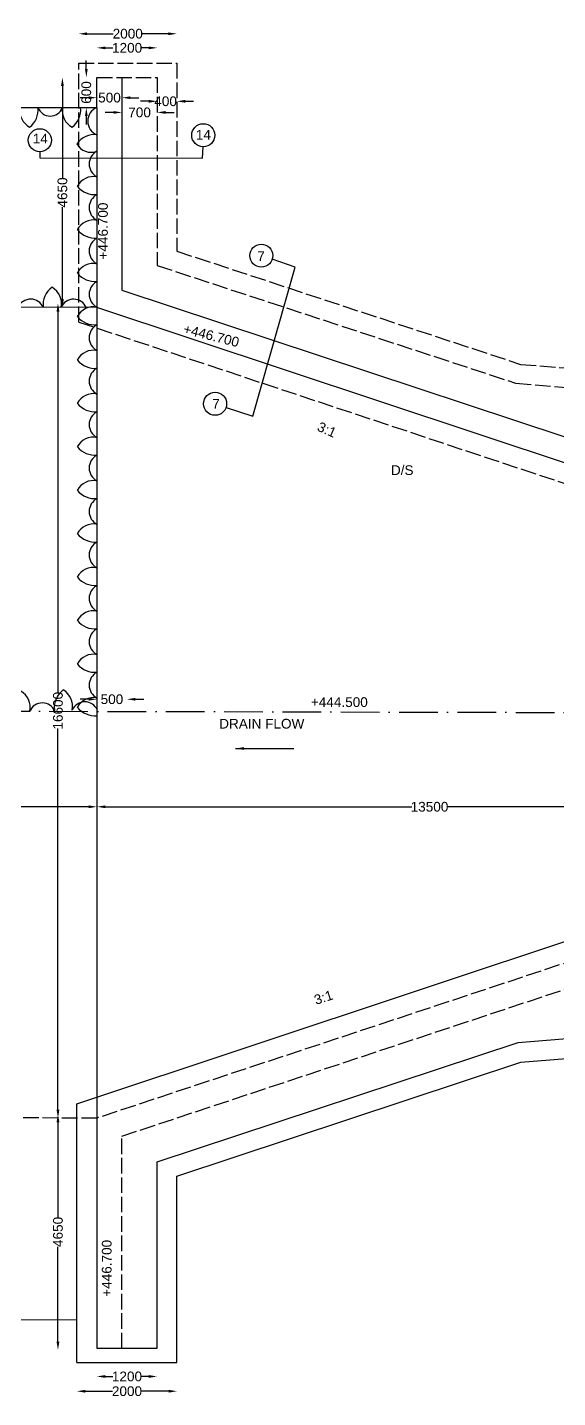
# Model space of a CAD drawing. Header units: millimetres. Extents: x 5757556 to 5765813, y 20979447 to 20984701.
# Drawn here: x 5758696 to 5759515, y 20980814 to 20982931 of the extents above; entities that cross this region are included whole.
import ezdxf

# ---------------------------------------------------------------- set-up
doc = ezdxf.new("R2010")
doc.units = ezdxf.units.MM
doc.header["$MEASUREMENT"] = 0
doc.linetypes.add('ACAD_ISO02W100', pattern=[15, 12, -3])
doc.linetypes.add('ACAD_ISO10W100', pattern=[18, 12, -3, 0, -3])
for name, color, linetype in [('DIMENSIONS', 7, 'Continuous'), ('DRAWING', 7, 'Continuous'), ('TEXT', 7, 'Continuous')]:
    doc.layers.add(name, color=color, linetype=linetype)
doc.styles.get("Standard").update_dxf_attribs({"font": 'arial.ttf', "height": 15})
doc.dimstyles.get("Standard").update_dxf_attribs({"dimtxt": 15, "dimasz": 13, "dimexe": 0.18, "dimexo": 0.0625, "dimgap": 0.09, "dimtad": 0, "dimdec": 0, "dimzin": 0, "dimdsep": 46, "dimtxsty": 'Standard', "dimcen": 0.09, "dimse1": 1, "dimse2": 1, "dimadec": 0, "dimazin": 0, "dimtfac": 1, "dimtdec": 0, "dimtofl": 0, "dimtmove": 0, "dimatfit": 3, "dimfxl": 1, "dimtolj": 1, "dimtzin": 0, "dimarcsym": 0})

# ---------------------------------------------------------------- blocks, each defined once
blk = doc.blocks.new('*D43')
at = {"layer": 'Defpoints', "color": 0, "transparency": 16777216}
for p in [(5758927.2, 20982921.3), (5758775.6, 20982876), (5758927.2, 20982876)]:
    blk.add_point(p, dxfattribs=at)
at = {"layer": 'DIMENSIONS', "color": 0, "lineweight": -2, "transparency": 16777216}
for p, q in [((5758788.6, 20982921.3), (5758828.8, 20982921.3)), ((5758914.2, 20982921.3), (5758874, 20982921.3))]:
    blk.add_line(p, q, dxfattribs=at)
at = {"layer": 'DIMENSIONS', "color": 0, "transparency": 16777216}
for points in [[(5758788.6, 20982923.4), (5758788.6, 20982919.1), (5758775.6, 20982921.3)], [(5758914.2, 20982923.4), (5758914.2, 20982919.1), (5758927.2, 20982921.3)]]:
    blk.add_solid(points, dxfattribs=at)
at = {"layer": 'DIMENSIONS', "color": 0, "transparency": 16777216, "insert": (5758851.4, 20982921.3), "char_height": 15, "attachment_point": 5}
blk.add_mtext('\\A1;2000', dxfattribs=at)
blk = doc.blocks.new('*D44')
at = {"layer": 'Defpoints', "color": 0, "transparency": 16777216}
for p in [(5758896.9, 20982899.5), (5758803.8, 20982853.8), (5758896.9, 20982853.8)]:
    blk.add_point(p, dxfattribs=at)
at = {"layer": 'DIMENSIONS', "color": 0, "lineweight": -2, "transparency": 16777216}
for p, q in [((5758816.8, 20982899.5), (5758828.6, 20982899.5)), ((5758883.9, 20982899.5), (5758872.1, 20982899.5))]:
    blk.add_line(p, q, dxfattribs=at)
at = {"layer": 'DIMENSIONS', "color": 0, "transparency": 16777216}
for points in [[(5758816.8, 20982901.6), (5758816.8, 20982897.3), (5758803.8, 20982899.5)], [(5758883.9, 20982901.6), (5758883.9, 20982897.3), (5758896.9, 20982899.5)]]:
    blk.add_solid(points, dxfattribs=at)
at = {"layer": 'DIMENSIONS', "color": 0, "transparency": 16777216, "insert": (5758850.4, 20982899.5), "char_height": 15, "attachment_point": 5}
blk.add_mtext('\\A1;1200', dxfattribs=at)
blk = doc.blocks.new('*D45')
at = {"layer": 'Defpoints', "color": 0, "transparency": 16777216}
for p in [(5758803.8, 20982853.8), (5758787.4, 20982807.1), (5758803.8, 20982807.1)]:
    blk.add_point(p, dxfattribs=at)
at = {"layer": 'DIMENSIONS', "color": 0, "lineweight": -2, "transparency": 16777216}
for p, q in [((5758787.4, 20982866.8), (5758787.4, 20982879.8)), ((5758787.4, 20982794.1), (5758787.4, 20982781.1))]:
    blk.add_line(p, q, dxfattribs=at)
at = {"layer": 'DIMENSIONS', "color": 0, "transparency": 16777216}
for points in [[(5758785.3, 20982866.8), (5758789.6, 20982866.8), (5758787.4, 20982853.8)], [(5758785.3, 20982794.1), (5758789.6, 20982794.1), (5758787.4, 20982807.1)]]:
    blk.add_solid(points, dxfattribs=at)
at = {"layer": 'DIMENSIONS', "color": 0, "transparency": 16777216, "insert": (5758787.4, 20982830.5), "char_height": 15, "attachment_point": 5, "rotation": 90}
blk.add_mtext('\\A1;600', dxfattribs=at)
blk = doc.blocks.new('*D46')
at = {"layer": 'Defpoints', "color": 0, "transparency": 16777216}
for p in [(5758803.8, 20982822.5), (5758842.5, 20982822.5), (5758842.5, 20982822.5)]:
    blk.add_point(p, dxfattribs=at)
at = {"layer": 'DIMENSIONS', "color": 0, "lineweight": -2, "transparency": 16777216}
for p, q in [((5758790.8, 20982822.5), (5758777.8, 20982822.5)), ((5758855.5, 20982822.5), (5758868.5, 20982822.5))]:
    blk.add_line(p, q, dxfattribs=at)
at = {"layer": 'DIMENSIONS', "color": 0, "transparency": 16777216}
for points in [[(5758790.8, 20982824.6), (5758790.8, 20982820.3), (5758803.8, 20982822.5)], [(5758855.5, 20982824.6), (5758855.5, 20982820.3), (5758842.5, 20982822.5)]]:
    blk.add_solid(points, dxfattribs=at)
at = {"layer": 'DIMENSIONS', "color": 0, "transparency": 16777216, "insert": (5758823.2, 20982822.5), "char_height": 15, "attachment_point": 5}
blk.add_mtext('\\A1;500', dxfattribs=at)
blk = doc.blocks.new('*D47')
at = {"layer": 'Defpoints', "color": 0, "transparency": 16777216}
for p in [(5758842.5, 20982799.7), (5758896.9, 20982799.7), (5758896.9, 20982799.7)]:
    blk.add_point(p, dxfattribs=at)
at = {"layer": 'DIMENSIONS', "color": 0, "lineweight": -2, "transparency": 16777216}
for p, q in [((5758829.5, 20982799.7), (5758816.5, 20982799.7)), ((5758909.9, 20982799.7), (5758922.9, 20982799.7))]:
    blk.add_line(p, q, dxfattribs=at)
at = {"layer": 'DIMENSIONS', "color": 0, "transparency": 16777216}
for points in [[(5758829.5, 20982801.9), (5758829.5, 20982797.6), (5758842.5, 20982799.7)], [(5758909.9, 20982801.9), (5758909.9, 20982797.6), (5758896.9, 20982799.7)]]:
    blk.add_solid(points, dxfattribs=at)
at = {"layer": 'DIMENSIONS', "color": 0, "transparency": 16777216, "insert": (5758869.7, 20982799.7), "char_height": 15, "attachment_point": 5}
blk.add_mtext('\\A1;700', dxfattribs=at)
blk = doc.blocks.new('*D48')
at = {"layer": 'Defpoints', "color": 0, "transparency": 16777216}
for p in [(5758896.9, 20982814.7), (5758927.2, 20982816.9), (5758927.2, 20982814.7)]:
    blk.add_point(p, dxfattribs=at)
at = {"layer": 'DIMENSIONS', "color": 0, "lineweight": -2, "transparency": 16777216}
for p, q in [((5758883.9, 20982816.9), (5758870.9, 20982816.9)), ((5758940.2, 20982816.9), (5758953.2, 20982816.9))]:
    blk.add_line(p, q, dxfattribs=at)
at = {"layer": 'DIMENSIONS', "color": 0, "transparency": 16777216}
for points in [[(5758883.9, 20982819.1), (5758883.9, 20982814.7), (5758896.9, 20982816.9)], [(5758940.2, 20982819.1), (5758940.2, 20982814.7), (5758927.2, 20982816.9)]]:
    blk.add_solid(points, dxfattribs=at)
at = {"layer": 'DIMENSIONS', "color": 0, "transparency": 16777216, "insert": (5758909.9, 20982816.9), "char_height": 15, "attachment_point": 5}
blk.add_mtext('\\A1;400', dxfattribs=at)
blk = doc.blocks.new('*D49')
at = {"layer": 'Defpoints', "color": 0, "transparency": 16777216}
for p in [(5758803.8, 20982853.8), (5758750.5, 20982498.2), (5758803.1, 20982498.2)]:
    blk.add_point(p, dxfattribs=at)
at = {"layer": 'DIMENSIONS', "color": 0, "lineweight": -2, "transparency": 16777216}
for p, q in [((5758750.5, 20982840.8), (5758750.5, 20982698.8)), ((5758750.5, 20982511.2), (5758750.5, 20982653.2))]:
    blk.add_line(p, q, dxfattribs=at)
at = {"layer": 'DIMENSIONS', "color": 0, "transparency": 16777216}
for points in [[(5758748.3, 20982840.8), (5758752.6, 20982840.8), (5758750.5, 20982853.8)], [(5758748.3, 20982511.2), (5758752.6, 20982511.2), (5758750.5, 20982498.2)]]:
    blk.add_solid(points, dxfattribs=at)
at = {"layer": 'DIMENSIONS', "color": 0, "transparency": 16777216, "insert": (5758750.5, 20982676), "char_height": 15, "attachment_point": 5, "rotation": 90}
blk.add_mtext('\\A1;4650', dxfattribs=at)
blk = doc.blocks.new('*D50')
at = {"layer": 'Defpoints', "color": 0, "transparency": 16777216}
for p in [(5758803.8, 20981877.4), (5758850.2, 20981892.8), (5758850.2, 20981874)]:
    blk.add_point(p, dxfattribs=at)
at = {"layer": 'DIMENSIONS', "color": 0, "lineweight": -2, "transparency": 16777216}
for p, q in [((5758790.8, 20981892.8), (5758777.8, 20981892.8)), ((5758863.2, 20981892.8), (5758876.2, 20981892.8))]:
    blk.add_line(p, q, dxfattribs=at)
at = {"layer": 'DIMENSIONS', "color": 0, "transparency": 16777216}
for points in [[(5758790.8, 20981894.9), (5758790.8, 20981890.6), (5758803.8, 20981892.8)], [(5758863.2, 20981894.9), (5758863.2, 20981890.6), (5758850.2, 20981892.8)]]:
    blk.add_solid(points, dxfattribs=at)
at = {"layer": 'DIMENSIONS', "color": 0, "transparency": 16777216, "insert": (5758827, 20981892.8), "char_height": 15, "attachment_point": 5}
blk.add_mtext('\\A1;500', dxfattribs=at)
blk = doc.blocks.new('*D51')
at = {"layer": 'Defpoints', "color": 0, "transparency": 16777216}
for p in [(5758743.6, 20982504.7), (5758751.5, 20982504.7), (5758772.9, 20981245.5)]:
    blk.add_point(p, dxfattribs=at)
at = {"layer": 'DIMENSIONS', "color": 0, "lineweight": -2, "transparency": 16777216}
for p, q in [((5758743.6, 20982491.7), (5758743.6, 20981902.7)), ((5758743.6, 20981258.5), (5758743.6, 20981847.5))]:
    blk.add_line(p, q, dxfattribs=at)
at = {"layer": 'DIMENSIONS', "color": 0, "transparency": 16777216}
for points in [[(5758741.4, 20982491.7), (5758745.8, 20982491.7), (5758743.6, 20982504.7)], [(5758741.4, 20981258.5), (5758745.8, 20981258.5), (5758743.6, 20981245.5)]]:
    blk.add_solid(points, dxfattribs=at)
at = {"layer": 'DIMENSIONS', "color": 0, "transparency": 16777216, "insert": (5758743.6, 20981875.1), "char_height": 15, "attachment_point": 5, "rotation": 90}
blk.add_mtext('\\A1;16600', dxfattribs=at)
blk = doc.blocks.new('*D52')
at = {"layer": 'Defpoints', "color": 0, "transparency": 16777216}
for p in [(5758421.9, 20981709.2), (5758803.8, 20981726.6), (5758803.8, 20981709.2)]:
    blk.add_point(p, dxfattribs=at)
at = {"layer": 'DIMENSIONS', "color": 0, "lineweight": -2, "transparency": 16777216}
for p, q in [((5758434.9, 20981726.6), (5758590.4, 20981726.6)), ((5758790.8, 20981726.6), (5758635.3, 20981726.6))]:
    blk.add_line(p, q, dxfattribs=at)
at = {"layer": 'DIMENSIONS', "color": 0, "transparency": 16777216}
for points in [[(5758434.9, 20981728.8), (5758434.9, 20981724.5), (5758421.9, 20981726.6)], [(5758790.8, 20981728.8), (5758790.8, 20981724.5), (5758803.8, 20981726.6)]]:
    blk.add_solid(points, dxfattribs=at)
at = {"layer": 'DIMENSIONS', "color": 0, "transparency": 16777216, "insert": (5758612.9, 20981726.6), "char_height": 15, "attachment_point": 5}
blk.add_mtext('\\A1;8000', dxfattribs=at)
blk = doc.blocks.new('*D53')
at = {"layer": 'Defpoints', "color": 0, "transparency": 16777216}
for p in [(5758744.7, 20981252), (5758743.6, 20980887.2), (5758744.7, 20980887.2)]:
    blk.add_point(p, dxfattribs=at)
at = {"layer": 'DIMENSIONS', "color": 0, "lineweight": -2, "transparency": 16777216}
for p, q in [((5758743.6, 20981239), (5758743.6, 20981092.4)), ((5758743.6, 20980900.2), (5758743.6, 20981046.8))]:
    blk.add_line(p, q, dxfattribs=at)
at = {"layer": 'DIMENSIONS', "color": 0, "transparency": 16777216}
for points in [[(5758741.4, 20981239), (5758745.8, 20981239), (5758743.6, 20981252)], [(5758741.4, 20980900.2), (5758745.8, 20980900.2), (5758743.6, 20980887.2)]]:
    blk.add_solid(points, dxfattribs=at)
at = {"layer": 'DIMENSIONS', "color": 0, "transparency": 16777216, "insert": (5758743.6, 20981069.6), "char_height": 15, "attachment_point": 5, "rotation": 90}
blk.add_mtext('\\A1;4650', dxfattribs=at)
blk = doc.blocks.new('*D54')
at = {"layer": 'Defpoints', "color": 0, "transparency": 16777216}
for p in [(5758803.8, 20980889.9), (5758896.6, 20980889.9), (5758896.6, 20980846.2)]:
    blk.add_point(p, dxfattribs=at)
at = {"layer": 'DIMENSIONS', "color": 0, "lineweight": -2, "transparency": 16777216}
for p, q in [((5758816.8, 20980846.2), (5758828.5, 20980846.2)), ((5758883.6, 20980846.2), (5758872, 20980846.2))]:
    blk.add_line(p, q, dxfattribs=at)
at = {"layer": 'DIMENSIONS', "color": 0, "transparency": 16777216}
for points in [[(5758816.8, 20980848.4), (5758816.8, 20980844), (5758803.8, 20980846.2)], [(5758883.6, 20980848.4), (5758883.6, 20980844), (5758896.6, 20980846.2)]]:
    blk.add_solid(points, dxfattribs=at)
at = {"layer": 'DIMENSIONS', "color": 0, "transparency": 16777216, "insert": (5758850.2, 20980846.2), "char_height": 15, "attachment_point": 5}
blk.add_mtext('\\A1;1200', dxfattribs=at)
blk = doc.blocks.new('*D55')
at = {"layer": 'Defpoints', "color": 0, "transparency": 16777216}
for p in [(5758772.9, 20980867.7), (5758927.4, 20980867.7), (5758772.9, 20980823.4)]:
    blk.add_point(p, dxfattribs=at)
at = {"layer": 'DIMENSIONS', "color": 0, "lineweight": -2, "transparency": 16777216}
for p, q in [((5758785.9, 20980823.4), (5758827.6, 20980823.4)), ((5758914.4, 20980823.4), (5758872.7, 20980823.4))]:
    blk.add_line(p, q, dxfattribs=at)
at = {"layer": 'DIMENSIONS', "color": 0, "transparency": 16777216}
for points in [[(5758785.9, 20980825.6), (5758785.9, 20980821.2), (5758772.9, 20980823.4)], [(5758914.4, 20980825.6), (5758914.4, 20980821.2), (5758927.4, 20980823.4)]]:
    blk.add_solid(points, dxfattribs=at)
at = {"layer": 'DIMENSIONS', "color": 0, "transparency": 16777216, "insert": (5758850.2, 20980823.4), "char_height": 15, "attachment_point": 5}
blk.add_mtext('\\A1;2000', dxfattribs=at)
blk = doc.blocks.new('*D164')
at = {"layer": 'Defpoints', "color": 0, "transparency": 16777216}
for p in [(5758803.8, 20981726.6), (5759831.4, 20981726.6), (5759831.4, 20981726.6)]:
    blk.add_point(p, dxfattribs=at)
at = {"layer": 'DIMENSIONS', "color": 0, "lineweight": -2, "transparency": 16777216}
for p, q in [((5758816.8, 20981726.6), (5759290.1, 20981726.6)), ((5759818.4, 20981726.6), (5759345.2, 20981726.6))]:
    blk.add_line(p, q, dxfattribs=at)
at = {"layer": 'DIMENSIONS', "color": 0, "transparency": 16777216}
for points in [[(5758816.8, 20981728.8), (5758816.8, 20981724.5), (5758803.8, 20981726.6)], [(5759818.4, 20981728.8), (5759818.4, 20981724.5), (5759831.4, 20981726.6)]]:
    blk.add_solid(points, dxfattribs=at)
at = {"layer": 'DIMENSIONS', "color": 0, "transparency": 16777216, "insert": (5759317.6, 20981726.6), "char_height": 15, "attachment_point": 5}
blk.add_mtext('\\A1;13500', dxfattribs=at)

msp = doc.modelspace()

# ---------------------------------------------------------------- linework, layer by layer
at = {"layer": 'DIMENSIONS', "color": 0}
for points in [[(5758715.6, 20982738.9), (5758715.8, 20982729.4), (5758967, 20982729), (5758968.1, 20982746.7)], [(5759003.3, 20982343.6), (5759044.5, 20982330.2), (5759110.2, 20982560.7), (5759074.7, 20982572.7)]]:
    msp.add_lwpolyline(points, dxfattribs=at)
for centre in [(5758715.6, 20982756.8), (5758968.1, 20982764.5), (5759057.8, 20982578.4), (5758986.4, 20982349.4)]:
    msp.add_circle(centre, 17.8, dxfattribs=at)
at = {"layer": 'DRAWING', "color": 0, "linetype": 'ACAD_ISO02W100', "ltscale": 2}
for points in [[(5758775.6, 20982475.8), (5758775.6, 20982876), (5758927.2, 20982876), (5758927.2, 20982585.3), (5759458.3, 20982410.4), (5759865.3, 20982377.9)], [(5758803.8, 20982853.8), (5758896.9, 20982853.8), (5758896.9, 20982563.2), (5759450.7, 20982381.3), (5759831.4, 20982349.6)], [(5758775.6, 20982475.8), (5759831.4, 20982124.9)], [(5759831.4, 20981585.9), (5758803.8, 20981245.5), (5757791.1, 20981247.6)], [(5758842.3, 20980889.9), (5758842.3, 20981217.6), (5759831.4, 20981545.6)]]:
    msp.add_lwpolyline(points, dxfattribs=at)
at = {"layer": 'DRAWING', "color": 0}
for points in [[(5757794.5, 20982807.1), (5758803.8, 20982807.1), (5758803.8, 20982853.8)], [(5758842.5, 20982853.8), (5758842.5, 20982525), (5759831.4, 20982197.5)], [(5758803.8, 20982807.1), (5758803.8, 20981245.5)], [(5758803.8, 20982498.2), (5757793.8, 20982500.3)], [(5759831.4, 20982156.9), (5758803.8, 20982498.2)], [(5758772.9, 20980867.7), (5758772.9, 20981267.7), (5759831.4, 20981619.8)], [(5758772.9, 20980867.7), (5758927.4, 20980867.7), (5758927.4, 20981155.8), (5759458.8, 20981332.1), (5759863.9, 20981364.3), (5759863.9, 20981394.8), (5760161.4, 20981394.8), (5760252.7, 20981394.8), (5760252.7, 20981432.2), (5760489.8, 20981432.2), (5760489.8, 20981542.6)], [(5758896.6, 20980889.9), (5758896.6, 20981178), (5759454.5, 20981362.5), (5759831.4, 20981393.3)], [(5758803.8, 20981245.5), (5758803.8, 20980889.9), (5758896.6, 20980889.9)], [(5758772.9, 20980933.2), (5757790.5, 20980935.3)]]:
    msp.add_lwpolyline(points, dxfattribs=at)
at = {"layer": 'DRAWING', "color": 0, "linetype": 'ACAD_ISO10W100', "ltscale": 5}
msp.add_lwpolyline([(5757738.9, 20981876.6), (5759565.4, 20981872.3)], dxfattribs=at)
at = {"layer": 'DRAWING', "color": 0}
for centre, radius, start, end in [((5758715, 20982803.3), 30.6, 172.8561, 240.1945), ((5758678.8, 20982803.9), 34.3, 307.6406, 5.3558), ((5758731.6, 20982814), 19.9, 200.3951, 339.6049), ((5758780.6, 20982803.3), 30.6, 172.8561, 240.1945), ((5758744.4, 20982803.9), 34.3, 307.6406, 5.3558), ((5758812.3, 20982786.2), 22.6, 111.9806, 248.0194), ((5758800, 20982732.3), 33.1, 83.3302, 145.0158), ((5758794.7, 20982762.7), 24.6, 207.5616, 291.9068), ((5758814.3, 20982720), 22.5, 117.7451, 242.2549), ((5758798.3, 20982672.7), 27.9, 78.5663, 152.7993), ((5758800.7, 20982707.6), 35, 219.2559, 275.2075), ((5758814.3, 20982652.8), 22.5, 117.7451, 242.2549), ((5758798.3, 20982605.6), 27.9, 78.5663, 152.7993), ((5758800.7, 20982640.5), 35, 219.2559, 275.2075), ((5758814.3, 20982585.7), 22.5, 117.7451, 242.2549), ((5758798.3, 20982538.5), 27.9, 78.5663, 152.7993), ((5758800.7, 20982573.4), 35, 219.2559, 275.2075), ((5758814.3, 20982518.6), 22.5, 117.7451, 242.2549), ((5758701.5, 20982490.2), 21, 22.742, 157.013), ((5758753.9, 20982502.3), 33.3, 125.4348, 186.8227), ((5758719.6, 20982504), 29.5, 348.8923, 59.4866), ((5758767.9, 20982490.1), 21, 22.742, 157.013), ((5758798.3, 20982471.4), 27.9, 78.5663, 152.7993), ((5758800.7, 20982506.3), 35, 219.2559, 275.2075), ((5758814.3, 20982451.5), 22.5, 117.7451, 242.2549), ((5758798.3, 20982404.3), 27.9, 78.5663, 152.7993), ((5758800.7, 20982439.2), 35, 219.2559, 275.2075), ((5758814.3, 20982384.4), 22.5, 117.7451, 242.2549), ((5758798.3, 20982337.2), 27.9, 78.5663, 152.7993), ((5758800.7, 20982372.1), 35, 219.2559, 275.2075), ((5758814.3, 20982317.3), 22.5, 117.7451, 242.2549), ((5758798.3, 20982270.1), 27.9, 78.5663, 152.7993), ((5758800.7, 20982305), 35, 219.2559, 275.2075), ((5758814.3, 20982250.2), 22.5, 117.7451, 242.2549), ((5758798.3, 20982202.9), 27.9, 78.5663, 152.7993), ((5758800.7, 20982237.8), 35, 219.2559, 275.2075), ((5758814.3, 20982183), 22.5, 117.7451, 242.2549), ((5758798.3, 20982135.8), 27.9, 78.5663, 152.7993), ((5758800.7, 20982170.7), 35, 219.2559, 275.2075), ((5758814.3, 20982115.9), 22.5, 117.7451, 242.2549), ((5758798.3, 20982068.7), 27.9, 78.5663, 152.7993), ((5758800.7, 20982103.6), 35, 219.2559, 275.2075), ((5758814.3, 20982048.8), 22.5, 117.7451, 242.2549), ((5758798.3, 20982001.6), 27.9, 78.5663, 152.7993), ((5758800.7, 20982036.5), 35, 219.2559, 275.2075), ((5758814.3, 20981981.7), 22.5, 117.7451, 242.2549), ((5758798.3, 20981934.5), 27.9, 78.5663, 152.7993), ((5758800.7, 20981969.4), 35, 219.2559, 275.2075), ((5758814.3, 20981914.6), 22.5, 117.7451, 242.2549), ((5758671.2, 20981880.1), 29.5, 348.8923, 59.4866), ((5758771.1, 20981880.1), 33.3, 125.4348, 186.8227), ((5758736.8, 20981881.8), 29.5, 348.8923, 59.4866), ((5758719.5, 20981866.2), 21, 22.742, 157.013), ((5758785.1, 20981867.9), 21, 22.742, 157.013), ((5758798.3, 20981867.4), 27.9, 78.5663, 152.7993), ((5758800.7, 20981902.3), 35, 219.2559, 275.2075)]:
    msp.add_arc(centre, radius, start, end, dxfattribs=at)

# ---------------------------------------------------------------- texts
at = {"layer": 'TEXT', "color": 0}
for s, p in [('14', (5758704.7, 20982751.8)), ('14', (5758956.6, 20982757.7)), ('7', (5759051.4, 20982569.9)), ('7', (5758981.8, 20982341.7)), ('D/S', (5759258, 20982239.4)), ('+444.500', (5759134.3, 20981880.9)), ('DRAIN FLOW ', (5758992.7, 20981847.5))]:
    msp.add_text(s, height=15, dxfattribs=at).set_placement(p)
for s, rotation, p in [('+446.700', 90, (5758820.6, 20982572.4)), ('+446.700', 345.7316, (5758936, 20982458.5)), ('3:1', 336.2182, (5759142.8, 20982308.5)), ('3:1', 17.7491, (5759142.2, 20981420.5)), ('+446.700', 90, (5758826.4, 20980969.4))]:
    msp.add_text(s, height=15, rotation=rotation, dxfattribs=at).set_placement(p)

# ---------------------------------------------------------------- dimensions: what is measured, and where the dimension line sits
at = {"layer": 'DIMENSIONS', "color": 0}
for base, p1, p2, text, picture, middle in [((5758927.2, 20982921.3), (5758775.6, 20982876), (5758927.2, 20982876), '2000', '*D43', (5758851.4, 20982921.3)), ((5758896.9, 20982899.5), (5758803.8, 20982853.8), (5758896.9, 20982853.8), '1200', '*D44', (5758850.4, 20982899.5)), ((5758842.5, 20982822.5), (5758803.8, 20982822.5), (5758842.5, 20982822.5), '500', '*D46', (5758823.2, 20982822.5)), ((5758896.9, 20982799.7), (5758842.5, 20982799.7), (5758896.9, 20982799.7), '700', '*D47', (5758869.7, 20982799.7)), ((5758850.2, 20981892.8), (5758803.8, 20981877.4), (5758850.2, 20981874), '500', '*D50', (5758827, 20981892.8)), ((5758803.8, 20981726.6), (5758421.9, 20981709.2), (5758803.8, 20981709.2), '8000', '*D52', (5758612.9, 20981726.6)), ((5759831.4, 20981726.6), (5758803.8, 20981726.6), (5759831.4, 20981726.6), '13500', '*D164', (5759317.6, 20981726.6)), ((5758896.6, 20980846.2), (5758803.8, 20980889.9), (5758896.6, 20980889.9), '1200', '*D54', (5758850.2, 20980846.2)), ((5758772.9, 20980823.4), (5758927.4, 20980867.7), (5758772.9, 20980867.7), '2000', '*D55', (5758850.2, 20980823.4))]:
    dim = msp.add_linear_dim(base=base, p1=p1, p2=p2, text=text, dimstyle='Standard', dxfattribs=at)
    dim.commit()
    dim.dimension.update_dxf_attribs({"geometry": picture, "text_midpoint": middle})
for base, p1, p2, text, picture, middle in [((5758787.4, 20982807.1), (5758803.8, 20982853.8), (5758803.8, 20982807.1), '600', '*D45', (5758787.4, 20982830.5)), ((5758750.5, 20982498.2), (5758803.8, 20982853.8), (5758803.1, 20982498.2), '4650', '*D49', (5758750.5, 20982676)), ((5758743.6, 20982504.7), (5758772.9, 20981245.5), (5758751.5, 20982504.7), '16600', '*D51', (5758743.6, 20981875.1)), ((5758743.6, 20980887.2), (5758744.7, 20981252), (5758744.7, 20980887.2), '4650', '*D53', (5758743.6, 20981069.6))]:
    dim = msp.add_linear_dim(base=base, p1=p1, p2=p2, angle=90, text=text, dimstyle='Standard', dxfattribs=at)
    dim.commit()
    dim.dimension.update_dxf_attribs({"geometry": picture, "text_midpoint": middle})
dim = msp.add_linear_dim(base=(5758927.2, 20982816.9), p1=(5758896.9, 20982814.7), p2=(5758927.2, 20982814.7), text='400', dimstyle='Standard', dxfattribs=at)
dim.commit()
dim.dimension.update_dxf_attribs({"geometry": '*D48', "text_midpoint": (5758909.9, 20982816.9), "dimtype": 160})

# ---------------------------------------------------------------- leaders
msp.add_leader([(5759018.1, 20981816.7), (5759108.2, 20981816.7)], dimstyle='Standard', override={"dimgap": 0.09, "dimtad": 0}, dxfattribs=at)

doc.saveas('drawing.dxf')
